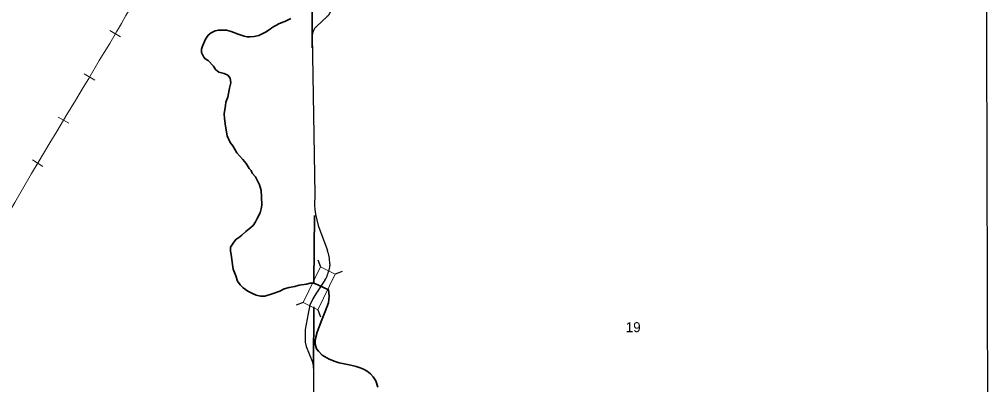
# Model space of a CAD drawing. Extents: x 194.09 to 198.68, y 55.65 to 59.59.
# Drawn here: x 195.365 to 196.809, y 56.572 to 57.116 of the extents above; entities that cross this region are included whole.
import ezdxf
from ezdxf.enums import TextEntityAlignment as Align

# ---------------------------------------------------------------- set-up
doc = ezdxf.new("R2010")
doc.units = 0
doc.header["$LTSCALE"] = 0.0061
doc.linetypes.add('DOT_DASHED', pattern=[7.7, 5, -1.2, 0.3, -1.2])
for name, color, linetype, lineweight in [('14', 7, 'Continuous', 25), ('17', 7, 'Continuous', 13), ('2', 7, 'DOT_DASHED', 35), ('21', 7, 'Continuous', 25), ('25', 7, 'Continuous', 35)]:
    doc.layers.add(name, color=color, linetype=linetype, lineweight=lineweight)
doc.layers.add('45', color=7, linetype='Continuous')

msp = doc.modelspace()

# ---------------------------------------------------------------- linework, layer by layer
at = {"layer": '14'}
for p, q in [((195.802273, 57.074053), (195.802273, 57.092045)), ((195.828409, 56.752083), (195.828409, 56.749242))]:
    msp.add_line(p, q, dxfattribs=at)
for points in [[(196.806061, 59.543939), (196.803409, 58.30322), (196.806061, 57.64053), (196.809091, 56.530682), (196.80947, 55.756061)], [(195.835795, 57.144508), (195.828977, 57.127462), (195.827841, 57.125379), (195.826894, 57.123674), (195.825758, 57.12197), (195.824242, 57.120644), (195.808333, 57.106061)], [(195.802273, 57.092045), (195.805871, 56.855303), (195.805682, 56.839015), (195.805871, 56.832955), (195.807197, 56.826136), (195.810985, 56.809091), (195.824811, 56.77197)], [(195.821212, 56.727462), (195.807576, 56.707008), (195.80322, 56.699621), (195.798864, 56.690341), (195.796023, 56.677841), (195.791856, 56.653977), (195.791477, 56.639205), (195.791667, 56.635038), (195.793371, 56.628788), (195.801894, 56.607008), (195.803409, 56.601326), (195.803977, 56.596591), (195.803977, 56.534659)]]:
    msp.add_lwpolyline(points, dxfattribs=at)
for centre, radius, start, end in [((195.821212, 57.092099), 0.018939, 132.65587, 180), ((195.771591, 56.752098), 0.056818, 0, 20.4418), ((195.759299, 56.761248), 0.070532, 331.37916, 346.51952), ((195.80947, 56.749221), 0.018939, 346.51952, 0)]:
    msp.add_arc(centre, radius, start, end, dxfattribs=at)
at = {"layer": '17'}
for p, q in [((195.500379, 57.099621), (195.516288, 57.090341)), ((195.462121, 57.035038), (195.47803, 57.025947)), ((195.423485, 56.970833), (195.439394, 56.961553)), ((195.384848, 56.906818), (195.400568, 56.897159))]:
    msp.add_line(p, q, dxfattribs=at)
for points in [[(195.510227, 57.098106), (195.517803, 57.110417), (195.524242, 57.122159), (195.535417, 57.14053)], [(195.358523, 56.843182), (195.383523, 56.886742), (195.393371, 56.902841), (195.410985, 56.932386), (195.421402, 56.949053), (195.436364, 56.974432), (195.449053, 56.995455), (195.460417, 57.014773), (195.468939, 57.028409), (195.48428, 57.055114), (195.491856, 57.067235), (195.500189, 57.080682), (195.510227, 57.098106), (195.517803, 57.110417), (195.524242, 57.122159)], [(195.48428, 57.055114), (195.491856, 57.067235), (195.500189, 57.080682), (195.510227, 57.098106)], [(195.460417, 57.014773), (195.468939, 57.028409), (195.48428, 57.055114)], [(195.436364, 56.974432), (195.449053, 56.995455), (195.460417, 57.014773)], [(195.410985, 56.932386), (195.421402, 56.949053), (195.436364, 56.974432)], [(195.383523, 56.886742), (195.393371, 56.902841), (195.410985, 56.932386)], [(195.307386, 56.758333), (195.320644, 56.780682), (195.332386, 56.799811), (195.358523, 56.843182), (195.383523, 56.886742)]]:
    msp.add_lwpolyline(points, dxfattribs=at)
at = {"layer": '2'}
for p, q in [((195.802273, 57.092045), (195.80322, 57.835038)), ((195.804735, 56.724242), (195.805682, 56.839015)), ((195.803977, 56.596591), (195.804545, 56.688068))]:
    msp.add_line(p, q, dxfattribs=at)
at = {"layer": '21'}
for p, q in [((195.810606, 56.757765), (195.814583, 56.747348)), ((195.84678, 56.74072), (195.836174, 56.736742)), ((195.788826, 56.694129), (195.77822, 56.690152)), ((195.810417, 56.683523), (195.814394, 56.673106))]:
    msp.add_line(p, q, dxfattribs=at)
at = {"layer": '21', "lineweight": 13}
msp.add_lwpolyline([(195.810417, 56.683523), (195.836174, 56.736742), (195.814583, 56.747348), (195.788826, 56.694129)], close=True, dxfattribs=at)
at = {"layer": '25'}
for points in [[(195.770455, 57.117992), (195.765341, 57.115152), (195.761364, 57.113447), (195.758144, 57.1125), (195.754924, 57.110795), (195.751894, 57.109659), (195.75, 57.108144), (195.745076, 57.105682), (195.742045, 57.103788), (195.739583, 57.101705), (195.732576, 57.097159), (195.727462, 57.095076), (195.722538, 57.092614), (195.71572, 57.091098), (195.709659, 57.09053), (195.704924, 57.090341), (195.700758, 57.091288), (195.691856, 57.094508), (195.68125, 57.098295), (195.674242, 57.100189), (195.667045, 57.100568), (195.662311, 57.100568), (195.657386, 57.099432), (195.651515, 57.096591), (195.64678, 57.092803), (195.642992, 57.086742), (195.638447, 57.076326), (195.637311, 57.072159), (195.637121, 57.066856), (195.64053, 57.060038), (195.642614, 57.057386), (195.64697, 57.054924), (195.654735, 57.04678), (195.658144, 57.041477), (195.662879, 57.037879), (195.670833, 57.035985), (195.676515, 57.033144), (195.679924, 57.028788), (195.680682, 57.02178), (195.678977, 57.014015), (195.676326, 57.000568), (195.673106, 56.993182), (195.672727, 56.988068), (195.670833, 56.975758), (195.671402, 56.96875), (195.672917, 56.957386), (195.672917, 56.957386), (195.675189, 56.942992), (195.679924, 56.932955), (195.683712, 56.927841), (195.689583, 56.917424), (195.698864, 56.907386), (195.703598, 56.901705), (195.708333, 56.893939), (195.711174, 56.891288), (195.7125, 56.887121), (195.717614, 56.881818)], [(195.717614, 56.881818), (195.723674, 56.869886), (195.725189, 56.864583), (195.725947, 56.861364), (195.726515, 56.851705), (195.727083, 56.839394), (195.727083, 56.839394), (195.726136, 56.833712), (195.724432, 56.82822), (195.720265, 56.819697), (195.717803, 56.814583), (195.714015, 56.808902), (195.708144, 56.804167), (195.70322, 56.800189), (195.69697, 56.794697), (195.692424, 56.79072), (195.688826, 56.788636), (195.685417, 56.78447), (195.682197, 56.779924), (195.680492, 56.776894), (195.680492, 56.770644), (195.68125, 56.765909), (195.682197, 56.758523), (195.683144, 56.751136), (195.68428, 56.743939), (195.688258, 56.733902), (195.690909, 56.726136), (195.694508, 56.720833), (195.699053, 56.716098), (195.706061, 56.711364), (195.712879, 56.707576), (195.718561, 56.705303), (195.724811, 56.703977), (195.731629, 56.703977), (195.742424, 56.707197), (195.753788, 56.711364), (195.760227, 56.714583), (195.767614, 56.716477), (195.776136, 56.718371), (195.782765, 56.720076), (195.793561, 56.721591), (195.799053, 56.723295), (195.804545, 56.723295), (195.810795, 56.720644), (195.826326, 56.713258), (195.827652, 56.703788), (195.827083, 56.698864), (195.826515, 56.693939), (195.821402, 56.680871), (195.816288, 56.668371), (195.812311, 56.658144), (195.809659, 56.65), (195.806818, 56.638826), (195.806439, 56.632197), (195.808333, 56.625379), (195.811553, 56.62197), (195.817235, 56.615909), (195.827462, 56.610038), (195.836174, 56.60625), (195.842614, 56.604167), (195.849621, 56.602841), (195.859848, 56.600758), (195.867614, 56.598864), (195.873674, 56.59697), (195.878788, 56.595076), (195.883902, 56.592045), (195.889205, 56.587689), (195.892992, 56.583333), (195.89697, 56.577273), (195.900189, 56.567992)]]:
    msp.add_lwpolyline(points, dxfattribs=at)

# ---------------------------------------------------------------- texts
at = {"layer": '45'}
msp.add_text('19', height=0.01496, dxfattribs=at).set_placement((196.280871, 56.65), align=Align.CENTER)

doc.saveas('drawing.dxf')
